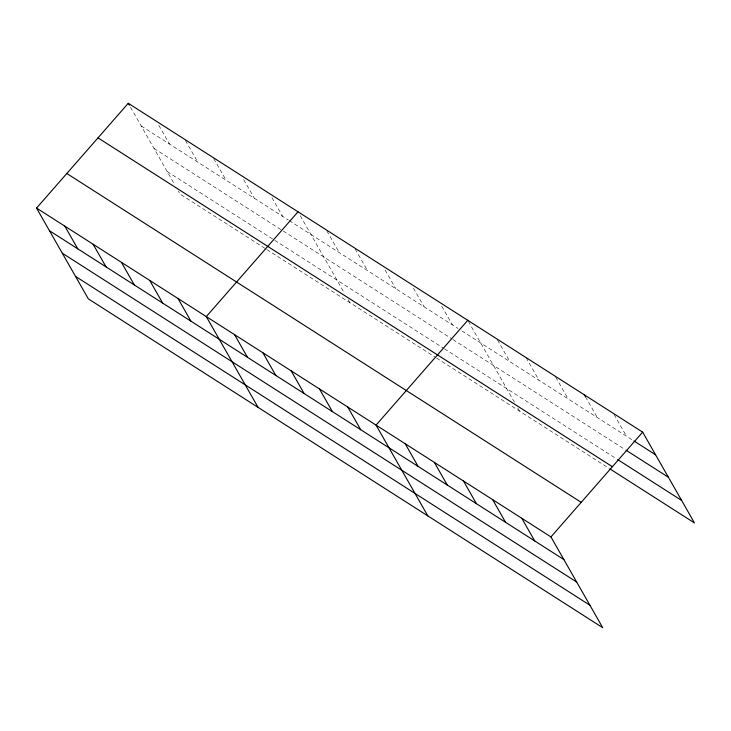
<?xml version="1.0" encoding="UTF-8"?>
<svg xmlns="http://www.w3.org/2000/svg" width="731" height="731" viewBox="0 0 731 731"><rect width="100%" height="100%" fill="white"/><g stroke="black" fill="none" stroke-linecap="round" stroke-linejoin="round"><path stroke-width="0.55" stroke-dasharray="3.65 2.74" d="M141.193 125.951L288.316 220.004M289.257 220.607L458.063 328.521M461.837 330.933L633.019 440.364M154.022 148.439L282.276 230.429M283.217 231.033L452.023 338.946M452.964 339.55L625.16 449.629M167.235 171.602L273.796 239.722M274.737 240.325L443.543 348.239M444.494 348.842L616.745 458.967M264.933 248.339L180.054 194.081L178.382 191.147M266.815 249.545L434.68 356.856M436.571 358.062L608.886 468.224M614.077 414.477L626.44 436.16M585.485 396.832L597.291 417.52M555.779 377.214L568.142 398.888M526.064 357.587L538.994 380.257M497.482 339.942L509.845 361.617M468.333 321.311L515.099 403.302M517.886 408.19L519.558 411.114M441.725 306.179L452.407 324.902M413.435 288.096L424.108 306.81M385.136 270.004L395.818 288.727M355.165 248.96L367.529 270.644M326.867 230.877L339.239 252.551M300.267 215.746L344.228 292.829M348.13 299.664L349.811 302.597M271.978 197.662L282.65 216.385M243.679 179.57L254.361 198.293M213.708 158.536L226.071 180.21M185.409 140.443L197.781 162.127M158.81 125.312L169.482 144.034M130.52 107.229L174.481 184.313"/><path stroke-width="1.1" d="M36.55 208.079L550.946 536.919L602.737 627.71L88.341 298.869L36.55 208.079L128.263 103.29L642.659 432.131L694.45 522.921L609.828 468.827M298.02 211.807L206.297 316.596L258.089 407.386M467.767 320.324L376.054 425.113L427.836 515.903M550.946 536.919L642.659 432.131M633.96 440.967L655.588 454.792M626.101 450.223L668.408 477.279M617.686 459.561L681.621 500.443M98 137.867L612.395 466.707M66.813 173.494L581.209 502.334M49.48 230.74L563.866 559.58M62.299 253.218L576.695 582.059M75.512 276.391L589.908 605.231M584.361 394.859L585.485 396.832M521.797 518.279L534.717 540.949M492.648 499.648L505.569 522.309M463.5 481.016L476.42 503.677M434.351 462.376L447.271 485.046M405.202 443.744L418.123 466.405M347.755 407.021L360.685 429.691M319.465 388.938L332.395 411.599M291.176 370.855L304.105 393.516M128.263 103.29L129.396 105.255M262.886 352.762L275.806 375.432M234.587 334.679L247.517 357.34M178.008 298.504L190.937 321.174M149.718 280.421L162.647 303.082M121.428 262.338L134.349 284.999M93.129 244.245L106.059 266.916M64.84 226.162L77.769 248.823"/></g></svg>
